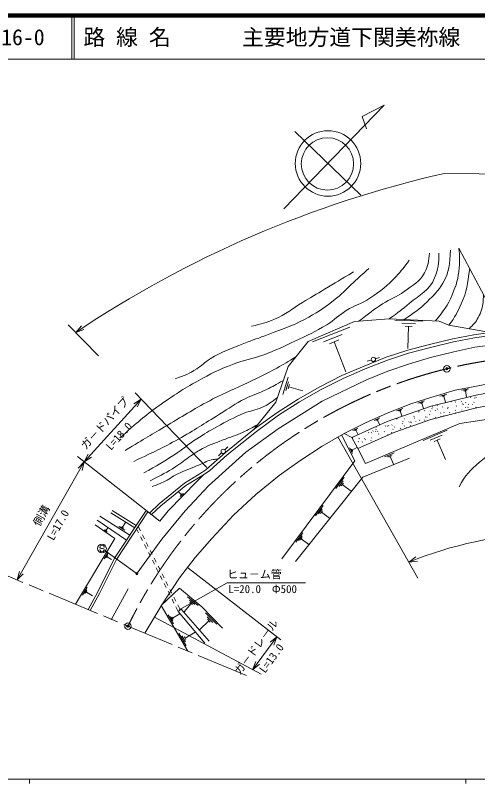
# Model space of a CAD drawing. Units: millimetres, scale not verified. Extents: x 40000 to 680000, y 20000 to 380000.
# Drawn here: x 164786 to 270711, y 204000 to 380000 of the extents above; entities that cross this region are included whole.
import ezdxf
from ezdxf.enums import TextEntityAlignment as Align

# ---------------------------------------------------------------- set-up
doc = ezdxf.new("R2010")
doc.units = ezdxf.units.MM
doc.header["$LTSCALE"] = 1000
doc.header["$PDMODE"] = 32
doc.header["$PDSIZE"] = 500
doc.linetypes.add('CHAIN', pattern=[18.5, 12, -1.5, 3.5, -1.5])
for name, color, linetype, lineweight in [('M-BGD', 7, 'Continuous', 13), ('M-BMK', 2, 'CHAIN', 13), ('M-BMK-SRVR', 3, 'Continuous', 13), ('M-STR-HTXT', 7, 'Continuous', 13), ('M-STR-STRC', 7, 'Continuous', 13), ('M-TTL', 2, 'Continuous', 140), ('M-TTL-BAND', 7, 'Continuous', 13), ('M-TTL-LINE', 7, 'Continuous', 18)]:
    doc.layers.add(name, color=color, linetype=linetype, lineweight=lineweight)
doc.layers.add('M-OTRS', color=6, linetype='Continuous')
doc.layers.add('M-TTL-TXT', color=7, linetype='Continuous')
doc.styles.add('@ＭＳ ゴシック', font='')
doc.styles.add('ＭＳ ゴシック', font='')
doc.styles.get('@ＭＳ ゴシック').set_extended_font_data('@MS Gothic')
doc.styles.get('ＭＳ ゴシック').set_extended_font_data('MS Gothic')

msp = doc.modelspace()

# ---------------------------------------------------------------- linework, layer by layer
at = {"layer": 'M-BGD'}
for p, q in [((226290, 335699), (249290, 359404)), ((249290, 359404), (244253, 356806)), ((244253, 356806), (245241, 353973)), ((228851, 353417), (243923, 338794)), ((274206, 312029), (266407, 326656)), ((231909, 305313), (242487, 309834)), ((242487, 309834), (250469, 310495)), ((250469, 310495), (261894, 309947)), ((251749, 310171), (258122, 309940)), ((261894, 309947), (264137, 309008)), ((232887, 305231), (241432, 308608)), ((253319, 309476), (256505, 309360)), ((254093, 308810), (255686, 308752)), ((254889, 308781), (254704, 303683)), ((264137, 309008), (273685, 307366)), ((235361, 305221), (239633, 306909)), ((265037, 305918), (269842, 306785)), ((269842, 306785), (274698, 307520)), ((269956, 306094), (274782, 306824)), ((227289, 299548), (231909, 305313)), ((236766, 304788), (238903, 305632)), ((237835, 305210), (240536, 298374)), ((254708, 303323), (259717, 304608)), ((259717, 304608), (265037, 305918)), ((259888, 303929), (265183, 305233)), ((265183, 305233), (269956, 306094)), ((270076, 303996), (275084, 304661)), ((249789, 301692), (254708, 303323)), ((254906, 302651), (259888, 303929)), ((259942, 301648), (265224, 302939)), ((265224, 302939), (270076, 303996)), ((244673, 299672), (249789, 301692)), ((244942, 299025), (250028, 301034)), ((245379, 300750), (246338, 301035)), ((247296, 301321), (248254, 301607)), ((250028, 301034), (254906, 302651)), ((255130, 300200), (259942, 301648)), ((224498, 291384), (227289, 299548)), ((239609, 297468), (244673, 299672)), ((250122, 298479), (255130, 300200)), ((234543, 294895), (239609, 297468)), ((239907, 296834), (244942, 299025)), ((245231, 296483), (250122, 298479)), ((226105, 293169), (227260, 297144)), ((226791, 294047), (227368, 296035)), ((234873, 294278), (239907, 296834)), ((235097, 291593), (245231, 296483)), ((270062, 294996), (275044, 295961)), ((227333, 294429), (227622, 295423)), ((227477, 294926), (230658, 294002)), ((229555, 292086), (234543, 294895)), ((229917, 291487), (234873, 294278)), ((259968, 292466), (265550, 294135)), ((265550, 294135), (270062, 294996)), ((267022, 294111), (268702, 294431)), ((267474, 294023), (268314, 294183)), ((267716, 293895), (268136, 293975)), ((267926, 293935), (268182, 292592)), ((269970, 292936), (276152, 294083)), ((255429, 290979), (259968, 292466)), ((260058, 290458), (269970, 292936)), ((262028, 292769), (263662, 293258)), ((262485, 292728), (263302, 292972)), ((262738, 292625), (263147, 292748)), ((262942, 292687), (263333, 291379)), ((269084, 292427), (269154, 292497)), ((269962, 292292), (270033, 292362)), ((270275, 292494), (270346, 292564)), ((219355, 285079), (224498, 291384)), ((224723, 288961), (229555, 292086)), ((225042, 285254), (235097, 291593)), ((225118, 288383), (229917, 291487)), ((249990, 286936), (260058, 290458)), ((250003, 288893), (255429, 290979)), ((257044, 291193), (258539, 291683)), ((257467, 291166), (258215, 291411)), ((257703, 291077), (258077, 291200)), ((257890, 291139), (258282, 289942)), ((261423, 290639), (261493, 290710)), ((264538, 291442), (264609, 291513)), ((265583, 291408), (265654, 291478)), ((265802, 290480), (265873, 290551)), ((266594, 286506), (292813, 290515)), ((266973, 291501), (267044, 291572)), ((267237, 290963), (267307, 291033)), ((267368, 290867), (267438, 290938)), ((267952, 291209), (268022, 291279)), ((268542, 290826), (268613, 290897)), ((269498, 290882), (269568, 290953)), ((269823, 291317), (269894, 291388)), ((270155, 290026), (273620, 290695)), ((219580, 285261), (224723, 288961)), ((245021, 286649), (250003, 288893)), ((252109, 289381), (253539, 289931)), ((252521, 289375), (253236, 289650)), ((252755, 289301), (253113, 289439)), ((252934, 289370), (253374, 288226)), ((257193, 289101), (257264, 289172)), ((257264, 289324), (257335, 289395)), ((258549, 289379), (258620, 289449)), ((259879, 289291), (259950, 289362)), ((260009, 287443), (270155, 290026)), ((260232, 289898), (260302, 289968)), ((260366, 290253), (260437, 290324)), ((260983, 289453), (261054, 289523)), ((261437, 289787), (261508, 289858)), ((262206, 288874), (262276, 288944)), ((262634, 290281), (262705, 290352)), ((262944, 288993), (263015, 289064)), ((263805, 289957), (263876, 290028)), ((263917, 290196), (263987, 290267)), ((264277, 288966), (264347, 289036)), ((265548, 289474), (265619, 289545)), ((265667, 288883), (265725, 288942)), ((267054, 289534), (267124, 289605)), ((267915, 290160), (267985, 290231)), ((268438, 290201), (268508, 290271)), ((270273, 290204), (270344, 290275)), ((220005, 284705), (225118, 288383)), ((241904, 283311), (249990, 286936)), ((247009, 287215), (248263, 287780)), ((247379, 287231), (248006, 287513)), ((247592, 287176), (247905, 287317)), ((247749, 287247), (248200, 286243)), ((251714, 284496), (260009, 287443)), ((252154, 287500), (252225, 287570)), ((252346, 287664), (252417, 287735)), ((253570, 286880), (253640, 286951)), ((253946, 287537), (254017, 287607)), ((254455, 288148), (254525, 288218)), ((255407, 286815), (255477, 286886)), ((256118, 288092), (256188, 288163)), ((256178, 287754), (256249, 287825)), ((256517, 286942), (256587, 287013)), ((257425, 287214), (257495, 287285)), ((258495, 287262), (258566, 287333)), ((258782, 287008), (258834, 287060)), ((258787, 287923), (258857, 287994)), ((259058, 287918), (259128, 287988)), ((259715, 288464), (259786, 288535)), ((261015, 287875), (261086, 287946)), ((262265, 288107), (262335, 288177)), ((262944, 288252), (263015, 288323)), ((212899, 279838), (219580, 285261)), ((217608, 279933), (225042, 285254)), ((240118, 284224), (245021, 286649)), ((242134, 284886), (243271, 285449)), ((242475, 284913), (243043, 285194)), ((245010, 277359), (266594, 286506)), ((247354, 285150), (247424, 285221)), ((247372, 285650), (247443, 285720)), ((249498, 285861), (249569, 285932)), ((250006, 285868), (250077, 285938)), ((250310, 285954), (250380, 286024)), ((251048, 286148), (251119, 286219)), ((251269, 285164), (251340, 285235)), ((251583, 285693), (251654, 285764)), ((252988, 285387), (253058, 285457)), ((253024, 285307), (253095, 285378)), ((253387, 286444), (253458, 286515)), ((253873, 285914), (253944, 285985)), ((254361, 285521), (254431, 285592)), ((254939, 286793), (255010, 286864)), ((255308, 285943), (255379, 286014)), ((255440, 286692), (255511, 286763)), ((213354, 279306), (220005, 284705)), ((235057, 281328), (240118, 284224)), ((238704, 283415), (257039, 251093)), ((242584, 277945), (239543, 283895)), ((240118, 284224), (241904, 283311)), ((242673, 284870), (242957, 285010)), ((242815, 284940), (243265, 284030)), ((243250, 280785), (251714, 284496)), ((245717, 284340), (245788, 284411)), ((246337, 284394), (246408, 284465)), ((246704, 284767), (246774, 284838)), ((247314, 284655), (247384, 284726)), ((247750, 284692), (247820, 284763)), ((248032, 284046), (248103, 284117)), ((248951, 283314), (249021, 283385)), ((249307, 284566), (249377, 284636)), ((250120, 283881), (250191, 283951)), ((250964, 284372), (251035, 284442)), ((258213, 282629), (263757, 284978)), ((259834, 282662), (262606, 283837)), ((241904, 283311), (243250, 280785)), ((242022, 283213), (242092, 283283)), ((243350, 282333), (243421, 282404)), ((243483, 283096), (243554, 283167)), ((243543, 282996), (243614, 283067)), ((244243, 282223), (244314, 282294)), ((244716, 283021), (244787, 283091)), ((245044, 282740), (245115, 282810)), ((246266, 282532), (246337, 282603)), ((246398, 283181), (246469, 283251)), ((260762, 282401), (262148, 282988)), ((261455, 282695), (263335, 278260)), ((209078, 272186), (217608, 279933)), ((212770, 280461), (213499, 281146)), ((229971, 277963), (235057, 281328)), ((242058, 279635), (241384, 280953)), ((242021, 280032), (241684, 280691)), ((242069, 280264), (241900, 280593)), ((241984, 280429), (243039, 280968)), ((243250, 280785), (245010, 277359)), ((208458, 275859), (212899, 279838)), ((209337, 275706), (213354, 279306)), ((211313, 279091), (212042, 279776)), ((244426, 274175), (255068, 278557)), ((249371, 278881), (251563, 279810)), ((250012, 278894), (251108, 279359)), ((250379, 278791), (250927, 279023)), ((250653, 278907), (251396, 277154)), ((225198, 274572), (229971, 277963)), ((225838, 255526), (242584, 277945)), ((203535, 272824), (207541, 275276)), ((203882, 272332), (207859, 274767)), ((206435, 273279), (207859, 274767)), ((207541, 275276), (208458, 275859)), ((207859, 274767), (209337, 275706)), ((219916, 270216), (225198, 274572)), ((197742, 268129), (203535, 272824)), ((199836, 266524), (206435, 273279)), ((228971, 254876), (244426, 274175)), ((238234, 271620), (240144, 274176)), ((238967, 272068), (239922, 273346)), ((239461, 272196), (239939, 272836)), ((198138, 267678), (203882, 272332)), ((203679, 266513), (209078, 272186)), ((239700, 272516), (241745, 270988)), ((202774, 270255), (202185, 270830)), ((203280, 270479), (202562, 269743)), ((203027, 270367), (202668, 269999)), ((202864, 270347), (202684, 270163)), ((214790, 265482), (219916, 270216)), ((195502, 265997), (197742, 268129)), ((195979, 265623), (198138, 267678)), ((233572, 265378), (235322, 267721)), ((186635, 266061), (192166, 262622)), ((186952, 266570), (192487, 263129)), ((194778, 266565), (187528, 255620)), ((195173, 266255), (187961, 255369)), ((194778, 266565), (197895, 264119)), ((197895, 264119), (199836, 266524)), ((198319, 260018), (203679, 266513)), ((234243, 265789), (235118, 266960)), ((234696, 265907), (235134, 266492)), ((234915, 266199), (236789, 264800)), ((190282, 259777), (183520, 264372)), ((191035, 260914), (184107, 265304)), ((209778, 260131), (214790, 265482)), ((187593, 260126), (183054, 263257)), ((185585, 262071), (185950, 262600)), ((189833, 262031), (188458, 262902)), ((189576, 262386), (188889, 262822)), ((189491, 262633), (189148, 262850)), ((189320, 262741), (190016, 263841)), ((192581, 262342), (193031, 261449)), ((192943, 262889), (193446, 261891)), ((185824, 261710), (185163, 262167)), ((185705, 261891), (185374, 262119)), ((185668, 262014), (185502, 262128)), ((193481, 260557), (193931, 259664)), ((193896, 260998), (194346, 260105)), ((229062, 259340), (230657, 261476)), ((229674, 259714), (230472, 260782)), ((178547, 245104), (187593, 260126)), ((192714, 252236), (198319, 260018)), ((194381, 258771), (194832, 257878)), ((194796, 259212), (195246, 258319)), ((205952, 255818), (209778, 260131)), ((230087, 259822), (230486, 260356)), ((230286, 260089), (231995, 258813)), ((195282, 256985), (195732, 256092)), ((195697, 257426), (196147, 256534)), ((183594, 247821), (187528, 255620)), ((184037, 247589), (187961, 255369)), ((185151, 255490), (185939, 256798)), ((185479, 255738), (185873, 256392)), ((185708, 255823), (185905, 256150)), ((185806, 255987), (186853, 255356)), ((196597, 255641), (197047, 254748)), ((202431, 251162), (205952, 255818)), ((196182, 255199), (196632, 254306)), ((197497, 253855), (197947, 252962)), ((197082, 253413), (197533, 252520)), ((198398, 252069), (198848, 251176)), ((197983, 251627), (198433, 250734)), ((198331, 244980), (202431, 251162)), ((199298, 250283), (199748, 249390)), ((180153, 247190), (181234, 248986)), ((180603, 247531), (181144, 248429)), ((186757, 241550), (190644, 248593)), ((202374, 248765), (198226, 244804)), ((198883, 249841), (199333, 248948)), ((200198, 248497), (200648, 247604)), ((202374, 248765), (207512, 244487)), ((180918, 247647), (181188, 248096)), ((181053, 247872), (182489, 247007)), ((181462, 243888), (183594, 247821)), ((181926, 243694), (184037, 247589)), ((199784, 248055), (200234, 247162)), ((201099, 246711), (201549, 245818)), ((204267, 246798), (206696, 244776)), ((194466, 238465), (198331, 244980)), ((198226, 244804), (204284, 234370)), ((200684, 246269), (201134, 245376)), ((201999, 244925), (202449, 244032)), ((205077, 245301), (203460, 243358)), ((204672, 246050), (205887, 245039)), ((204774, 245554), (205381, 245049)), ((201584, 244484), (202034, 243591)), ((202128, 243406), (202791, 243980)), ((202128, 243406), (208202, 236149)), ((202791, 243980), (209167, 236618)), ((207512, 244487), (212234, 239583)), ((208379, 243154), (210935, 240499)), ((200994, 240635), (199798, 242695)), ((200901, 241270), (200303, 242299)), ((200957, 241647), (200658, 242162)), ((200808, 241904), (202455, 242861)), ((209126, 241316), (207002, 239271)), ((208752, 242235), (210030, 240907)), ((208806, 241648), (209445, 240984)), ((203928, 235581), (202266, 238444)), ((203799, 236463), (202968, 237894)), ((203877, 236987), (203462, 237703)), ((203670, 237345), (205960, 238674))]:
    msp.add_line(p, q, dxfattribs=at)
for centre, radius in [((236418, 346076), 7500), ((236301, 345969), 6000), ((246817, 301178), 500), ((212406, 280119), 500)]:
    msp.add_circle(centre, radius, dxfattribs=at)
for points, knots in [([(253914, 310330), (256420, 312046), (257284, 312595), (259126, 314410), (260685, 315948), (261663, 316782), (262764, 318675), (264280, 321280), (264253, 322914), (264525, 326187)], [0, 0, 0, 0, 1, 1, 1, 2, 2, 2, 3, 3, 3, 3]), ([(261070, 309986), (263017, 312470), (263808, 313418), (264877, 315975), (265839, 318277), (266275, 319671), (266481, 322157), (266626, 323909), (266613, 324643), (266407, 326656)], [0, 0, 0, 0, 1, 1, 1, 2, 2, 2, 3, 3, 3, 3]), ([(188746, 283201), (192902, 286888), (194131, 288019), (197892, 290703), (201189, 293058), (203091, 294324), (206646, 296269), (209633, 297903), (211335, 298799), (214510, 300025), (217270, 301091), (218977, 301220), (221749, 302255), (224563, 303306), (226083, 304047), (228791, 305346), (231719, 306751), (233434, 307420), (236186, 309141), (238003, 310278), (238794, 311247), (240607, 312389), (242638, 313667), (244063, 313893), (246046, 315245), (248557, 316957), (249971, 317981), (252032, 320214), (253300, 321587), (253771, 322141), (255045, 323931)], [0, 0, 0, 0, 1, 1, 1, 2, 2, 2, 3, 3, 3, 4, 4, 4, 5, 5, 5, 6, 6, 6, 7, 7, 7, 8, 8, 8, 9, 9, 9, 10, 10, 10, 10]), ([(243512, 309919), (245978, 311875), (246699, 312469), (248894, 313882), (250785, 315099), (252089, 315401), (253883, 316758), (255850, 318246), (257424, 318823), (258539, 321023), (259365, 322653), (259543, 323628), (259673, 325561)], [0, 0, 0, 0, 1, 1, 1, 2, 2, 2, 3, 3, 3, 4, 4, 4, 4]), ([(250469, 310495), (252684, 312051), (253334, 312556), (255056, 314019), (257503, 316097), (259615, 316885), (260847, 319849), (261710, 321925), (261859, 323154), (261825, 325522)], [0, 0, 0, 0, 1, 1, 1, 2, 2, 2, 3, 3, 3, 3]), ([(201374, 296729), (203703, 297607), (204533, 297856), (206330, 298998), (207600, 299806), (208131, 300521), (209408, 301319), (212207, 303070), (214063, 303527), (217102, 304815), (219251, 305725), (220540, 306017), (222711, 306875), (225985, 308171), (227920, 308696), (231031, 310345), (233773, 311798), (235231, 312780), (237709, 314648), (239638, 316103), (240492, 317190), (242274, 318822), (243629, 320064), (244053, 320453), (245743, 322004)], [0, 0, 0, 0, 1, 1, 1, 2, 2, 2, 3, 3, 3, 4, 4, 4, 5, 5, 5, 6, 6, 6, 7, 7, 7, 8, 8, 8, 8]), ([(218870, 308786), (221312, 309326), (222156, 309574), (224152, 310390), (226854, 311495), (228064, 312724), (230568, 314225), (232556, 315415), (233667, 316086), (235655, 317276), (238236, 318823), (239044, 319304), (242267, 321228)], [0, 0, 0, 0, 1, 1, 1, 2, 2, 2, 3, 3, 3, 4, 4, 4, 4]), ([(264137, 309008), (265596, 311074), (266061, 311887), (266964, 313902), (268290, 316862), (268367, 318298), (268902, 321976)], [0, 0, 0, 0, 1, 1, 1, 2, 2, 2, 2]), ([(268746, 308215), (269789, 309263), (270249, 309627), (270850, 310772), (271198, 311435), (271349, 311833), (271581, 312545), (272012, 313872), (271967, 314479), (272042, 316088)], [0, 0, 0, 0, 1, 1, 1, 2, 2, 2, 3, 3, 3, 3]), ([(189939, 280325), (194653, 283167), (195860, 283893), (199682, 286135), (203721, 288505), (205912, 289967), (210070, 292122), (213147, 293717), (214986, 294375), (218110, 295878), (220706, 297126), (222196, 297765), (224703, 299184), (226473, 300186), (227072, 300544), (229158, 301880)], [0, 0, 0, 0, 1, 1, 1, 2, 2, 2, 3, 3, 3, 4, 4, 4, 5, 5, 5, 5]), ([(191925, 277821), (196859, 280129), (198261, 280776), (202176, 282947), (205912, 285018), (207871, 286410), (211527, 288620), (213833, 290014), (215023, 290979), (217435, 292180), (219298, 293108), (220457, 293377), (222326, 294293), (223867, 295049), (224387, 295332), (226201, 296364)], [0, 0, 0, 0, 1, 1, 1, 2, 2, 2, 3, 3, 3, 4, 4, 4, 5, 5, 5, 5]), ([(194194, 275173), (197536, 277040), (198495, 277549), (201119, 279282), (203214, 280665), (204260, 281626), (206362, 282999), (208107, 284138), (209120, 284723), (210940, 285738), (213322, 287065), (214669, 287808), (217187, 288855), (218719, 289491), (219726, 289458), (221230, 290159), (222749, 290866), (223305, 291284), (224861, 292445)], [0, 0, 0, 0, 1, 1, 1, 2, 2, 2, 3, 3, 3, 4, 4, 4, 5, 5, 5, 6, 6, 6, 6]), ([(266450, 272029), (267937, 274667), (268945, 275798), (271106, 277663), (275179, 281177), (278979, 280747), (284272, 281702), (287483, 282281), (289529, 280586), (292626, 281615), (296392, 282867), (298379, 284130), (301468, 286623), (303477, 288245), (304250, 288964), (306239, 291198)], [0, 0, 0, 0, 1, 1, 1, 2, 2, 2, 3, 3, 3, 4, 4, 4, 5, 5, 5, 5]), ([(195655, 273400), (198483, 274821), (199349, 275201), (201550, 276634), (202940, 277540), (203641, 278162), (205019, 279086), (206031, 279765), (206580, 280180), (207654, 280755), (209618, 281808), (210856, 282112), (212922, 282947), (214687, 283659), (215751, 283885), (217461, 284720), (218614, 285283), (219024, 285501), (220345, 286293)], [0, 0, 0, 0, 1, 1, 1, 2, 2, 2, 3, 3, 3, 4, 4, 4, 5, 5, 5, 6, 6, 6, 6]), ([(196098, 272050), (197301, 272472), (197660, 272618), (198628, 273061), (200023, 273698), (200669, 274316), (202045, 274991), (203928, 275913), (205053, 276278), (207001, 277052), (208218, 277535), (208834, 278077), (210131, 278251), (210555, 278308), (210733, 278342), (211222, 278335)], [0, 0, 0, 0, 1, 1, 1, 2, 2, 2, 3, 3, 3, 4, 4, 4, 5, 5, 5, 5])]:
    msp.add_open_spline(points, degree=3, knots=knots, dxfattribs=at)
at = {"layer": 'M-BMK'}
msp.add_line((155460, 254731), (218838, 228301), dxfattribs=at)
for start, end in [(86.45434, 103.64307), (103.64307, 154.16753)]:
    msp.add_arc((289600, 192149), 110000, start, end, dxfattribs=at)
at = {"layer": 'M-BMK-SRVR'}
for centre in [(263654, 299045), (190592, 240080)]:
    msp.add_circle(centre, 750, dxfattribs=at)
for p in [(263654, 299045), (190592, 240080), (190592, 240080), (190592, 240080)]:
    msp.add_point(p, dxfattribs=at)
at = {"layer": 'M-OTRS'}
msp.add_point((190592, 240080), dxfattribs=at)
at = {"layer": 'M-STR-HTXT'}
for p, q in [((183804, 301976), (176918, 309137)), ((178618, 307368), (179933, 308873)), ((178618, 307368), (180509, 308013)), ((165195, 250672), (180588, 277702)), ((180588, 277702), (179182, 276279)), ((180082, 275767), (180588, 277702)), ((165701, 252607), (165195, 250672)), ((165195, 250672), (166600, 252094)), ((202354, 243837), (213321, 249987)), ((213321, 249987), (231304, 249987))]:
    msp.add_line(p, q, dxfattribs=at)
msp.add_lwpolyline([(497049, 331863), (419610, 339518), (350140, 342929), (263119, 343809)], dxfattribs=at)
msp.add_arc((319131, 97733), 252371, 102.82316, 123.83284, dxfattribs=at)
at = {"layer": 'M-STR-STRC'}
for p, q in [((208644, 276427), (192217, 293528)), ((193603, 292086), (180588, 277702)), ((193603, 292086), (191923, 291001)), ((192690, 290306), (193603, 292086)), ((197109, 264736), (179015, 278937)), ((181500, 279482), (180588, 277702)), ((180588, 277702), (182268, 278787)), ((184238, 258012), (184139, 258130)), ((184483, 257873), (184238, 258012)), ((184784, 257870), (184483, 257873)), ((185029, 257758), (184784, 257870)), ((185135, 257622), (185029, 257758)), ((185323, 257375), (192504, 252202)), ((254973, 254735), (256564, 255944)), ((204214, 253520), (225636, 236910)), ((254973, 254735), (256955, 254987)), ((196647, 242141), (221112, 229048)), ((219151, 230098), (224727, 237615)), ((224727, 237615), (223160, 236372)), ((224727, 237615), (223992, 235755)), ((219151, 230098), (219886, 231958)), ((219151, 230098), (220718, 231341))]:
    msp.add_line(p, q, dxfattribs=at)
for centre, radius in [((184633, 257871), 1000), ((192626, 252114), 150), ((192626, 252114), 120), ((192626, 252114), 90), ((192626, 252114), 60), ((192626, 252114), 30)]:
    msp.add_circle(centre, radius, dxfattribs=at)
for centre, radius, start, end in [((289041, 171453), 89980, 91.98064, 112.24767), ((184635, 257626), 500, 179.55488, 359.55488), ((184639, 258126), 500, 359.55488, 179.55488)]:
    msp.add_arc(centre, radius, start, end, dxfattribs=at)
msp.add_point((192626, 252114), dxfattribs=at)
at = {"layer": 'M-TTL'}
msp.add_line((680000, 380000), (40000, 380000), dxfattribs=at)
at = {"layer": 'M-TTL-BAND'}
for p, q in [((40000, 205000), (579000, 205000)), ((168000, 205000), (168000, 204000)), ((268000, 205000), (268000, 204000))]:
    msp.add_line(p, q, dxfattribs=at)
at = {"layer": 'M-TTL-LINE'}
for p, q in [((177750, 380000), (177750, 370000)), ((178250, 380000), (178250, 370000)), ((40000, 370000), (680000, 370000))]:
    msp.add_line(p, q, dxfattribs=at)

# ---------------------------------------------------------------- texts
at = {"layer": 'M-STR-HTXT', "style": 'ＭＳ ゴシック'}
msp.add_text('側溝', height=1833, rotation=60.338, dxfattribs=at).set_placement((172022, 264682), align=Align.BOTTOM_CENTER)
at = {"layer": 'M-STR-HTXT', "style": '@ＭＳ ゴシック'}
msp.add_text('L=17.0', height=1833, rotation=60.338, dxfattribs=at).set_placement((173760, 263692), align=Align.TOP_CENTER)
at = {"layer": 'M-STR-HTXT', "style": 'ＭＳ ゴシック'}
msp.add_text('ヒュ－ム管', height=1833, dxfattribs=at).set_placement((213321, 250487), align=Align.BOTTOM_LEFT)
msp.add_text('L=20.0\u3000Φ500', height=1833, dxfattribs=at).set_placement((221446, 249487), align=Align.TOP_CENTER)
at = {"layer": 'M-STR-STRC', "style": 'ＭＳ ゴシック'}
for s, rotation, p in [('ガ－ドパイプ', 47.862, (186354, 285565)), ('ガ－ドレ－ル', 53.436, (221136, 234452))]:
    msp.add_text(s, height=1833, rotation=rotation, dxfattribs=at).set_placement(p, align=Align.BOTTOM_CENTER)
at = {"layer": 'M-STR-STRC', "style": '@ＭＳ ゴシック'}
for s, rotation, p in [('L=18.0', 47.862, (187837, 284223)), ('L=13.0', 53.436, (222742, 233261))]:
    msp.add_text(s, height=1833, rotation=rotation, dxfattribs=at).set_placement(p, align=Align.TOP_CENTER)
at = {"layer": 'M-TTL-TXT', "style": 'ＭＳ ゴシック'}
for s, p in [('16-0', (161521, 375000)), ('路 線 名', (180380, 375000)), ('主要地方道下関美祢線', (216734, 375000))]:
    msp.add_text(s, height=3666, dxfattribs=at).set_placement(p, align=Align.MIDDLE_LEFT)

doc.saveas('drawing.dxf')
